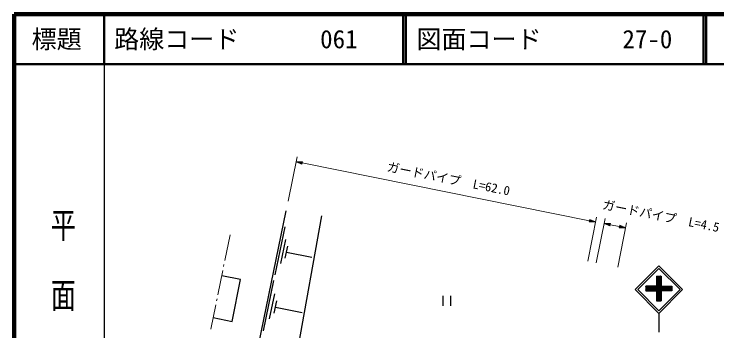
# Model space of a CAD drawing. Units: millimetres, scale not verified. Extents: x 40000 to 680000, y 20000 to 380000.
# Drawn here: x 40000 to 180408, y 316754 to 380000 of the extents above; entities that cross this region are included whole.
import ezdxf
from ezdxf.enums import TextEntityAlignment as Align

# ---------------------------------------------------------------- set-up
doc = ezdxf.new("R2010")
doc.units = ezdxf.units.MM
doc.header["$LTSCALE"] = 1000
for name, color, linetype, lineweight in [('M-BGD', 7, 'Continuous', 25), ('M-BGD-HTXT', 7, 'Continuous', 13), ('M-STR-HTXT', 7, 'Continuous', 13), ('M-STR-STRC', 7, 'Continuous', 25), ('M-TTL', 2, 'Continuous', 140), ('M-TTL-BAND', 7, 'Continuous', 25), ('M-TTL-LINE', 7, 'Continuous', 50)]:
    doc.layers.add(name, color=color, linetype=linetype, lineweight=lineweight)
doc.layers.add('M-TTL-TXT', color=7, linetype='Continuous')
doc.styles.add('@ＭＳ ゴシック', font='')
doc.styles.add('ＭＳ ゴシック', font='')
doc.styles.get('@ＭＳ ゴシック').set_extended_font_data('@MS Gothic')
doc.styles.get('ＭＳ ゴシック').set_extended_font_data('MS Gothic')

msp = doc.modelspace()

# ---------------------------------------------------------------- linework, layer by layer
at = {"layer": 'M-BGD'}
for p, q in [((88906, 314197), (94373, 340715)), ((101404, 339721), (96506, 312376)), ((92156, 327981), (94127, 337543)), ((93287, 330240), (94272, 335021)), ((94170, 331304), (94663, 333694)), ((94417, 332499), (99516, 331448)), ((89851, 316797), (91910, 326787)), ((91032, 319157), (92061, 324153)), ((125677, 323738), (125677, 321738)), ((127177, 323738), (127177, 321738)), ((91955, 320269), (92470, 322766)), ((92213, 321518), (97541, 320419))]:
    msp.add_line(p, q, dxfattribs=at)
msp.add_lwpolyline([(79780, 319406), (83578, 318640), (85266, 327010), (81481, 327774)], dxfattribs=at)
at = {"layer": 'M-BGD-HTXT'}
for p, q in [((82097, 330804), (83143, 335948)), ((81858, 329628), (81938, 330020)), ((80703, 323944), (81699, 328844)), ((80464, 322768), (80543, 323160)), ((79308, 317084), (80304, 321984))]:
    msp.add_line(p, q, dxfattribs=at)
at = {"layer": 'M-STR-HTXT'}
for p, q in [((94767, 342676), (96539, 351500)), ((96342, 350520), (97519, 350028)), ((96342, 350520), (97617, 350519)), ((96342, 350520), (97568, 350274)), ((97558, 350224), (96578, 350421)), ((97578, 350323), (96597, 350519)), ((96813, 350323), (97548, 350175)), ((96852, 350519), (97587, 350372)), ((97538, 350126), (97048, 350225)), ((97597, 350421), (97107, 350519)), ((97283, 350127), (97528, 350077)), ((97362, 350519), (97607, 350470)), ((97519, 350028), (97617, 350519)), ((97568, 350274), (154953, 338748)), ((154603, 330658), (156375, 339482)), ((155002, 338993), (154903, 338503)), ((156178, 338502), (154903, 338503)), ((155158, 338503), (154913, 338552)), ((154923, 338601), (155413, 338502)), ((155668, 338502), (154933, 338650)), ((154943, 338699), (155923, 338502)), ((156178, 338502), (154953, 338748)), ((154962, 338797), (155943, 338600)), ((155708, 338698), (154972, 338846)), ((154982, 338895), (155472, 338797)), ((155237, 338895), (154992, 338944)), ((156178, 338502), (155002, 338993)), ((156300, 330361), (158065, 339186)), ((157869, 338205), (159045, 337715)), ((157869, 338205), (159143, 338205)), ((157869, 338205), (159094, 337960)), ((159085, 337911), (158104, 338107)), ((159104, 338009), (158124, 338205)), ((158339, 338009), (159075, 337862)), ((158378, 338205), (159114, 338058)), ((159065, 337813), (158575, 337911)), ((159124, 338107), (158633, 338205)), ((158810, 337813), (159055, 337764)), ((158888, 338205), (159134, 338156)), ((159045, 337715), (159143, 338205)), ((159094, 337960), (160948, 337590)), ((160605, 329500), (162370, 338325)), ((160997, 337835), (160899, 337344)), ((162174, 337344), (160899, 337344)), ((161154, 337344), (160909, 337393)), ((160919, 337442), (161409, 337344)), ((161664, 337344), (160929, 337491)), ((160939, 337540), (161919, 337344)), ((162174, 337344), (160948, 337590)), ((160958, 337639), (161939, 337442)), ((161703, 337540), (160968, 337688)), ((160978, 337737), (161468, 337639)), ((161233, 337737), (160988, 337786)), ((162174, 337344), (160997, 337835))]:
    msp.add_line(p, q, dxfattribs=at)
at = {"layer": 'M-STR-STRC'}
for p, q in [((164083, 325003), (168821, 329740)), ((164578, 325003), (168821, 329245)), ((168821, 329740), (173559, 325003)), ((168821, 329245), (173064, 325003)), ((168362, 327706), (169262, 327706)), ((168362, 327706), (168362, 325673)), ((168362, 326809), (169259, 327706)), ((168362, 326950), (169117, 327706)), ((168362, 327092), (168976, 327706)), ((168362, 327233), (168834, 327706)), ((168362, 327375), (168693, 327706)), ((168362, 327516), (168552, 327706)), ((168362, 327657), (168410, 327706)), ((169262, 326749), (168362, 327649)), ((168362, 326667), (169262, 327567)), ((169262, 326607), (168362, 327507)), ((168362, 326526), (169262, 327426)), ((169262, 326466), (168362, 327366)), ((168362, 326385), (169262, 327285)), ((169262, 326324), (168362, 327224)), ((169262, 326890), (168446, 327706)), ((169262, 327031), (168588, 327706)), ((169262, 327173), (168729, 327706)), ((169262, 327314), (168871, 327706)), ((169262, 327456), (169012, 327706)), ((169262, 327597), (169153, 327706)), ((169262, 327706), (169262, 325673)), ((167599, 324773), (169262, 326436)), ((167740, 324773), (169262, 326295)), ((167882, 324773), (169262, 326153)), ((168023, 324773), (169262, 326012)), ((168165, 324773), (169262, 325870)), ((168362, 326243), (169262, 327143)), ((169262, 326183), (168362, 327083)), ((168362, 326102), (169262, 327002)), ((169262, 326042), (168362, 326942)), ((168362, 325960), (169262, 326860)), ((169262, 325900), (168362, 326800)), ((168362, 325819), (169262, 326719)), ((169262, 325759), (168362, 326659)), ((168362, 325678), (169262, 326578)), ((170106, 324773), (168362, 326517)), ((169965, 324773), (168362, 326376)), ((169823, 324773), (168362, 326234)), ((169682, 324773), (168362, 326093)), ((169540, 324773), (168362, 325952)), ((169399, 324773), (168362, 325810)), ((164083, 325003), (168821, 320265)), ((164578, 325003), (168821, 320760)), ((168362, 325673), (166200, 325673)), ((166200, 325673), (166200, 324773)), ((166200, 324789), (167085, 325673)), ((166200, 324930), (166943, 325673)), ((166200, 325072), (166802, 325673)), ((166200, 325213), (166660, 325673)), ((166200, 325354), (166519, 325673)), ((166200, 325496), (166378, 325673)), ((166200, 325637), (166236, 325673)), ((166995, 324773), (166200, 325568)), ((166853, 324773), (166200, 325426)), ((166712, 324773), (166200, 325285)), ((166570, 324773), (166200, 325143)), ((166429, 324773), (166200, 325002)), ((166288, 324773), (166200, 324861)), ((166200, 324773), (168362, 324773)), ((167136, 324773), (166236, 325673)), ((166326, 324773), (167226, 325673)), ((167278, 324773), (166378, 325673)), ((166468, 324773), (167368, 325673)), ((167419, 324773), (166519, 325673)), ((166609, 324773), (167509, 325673)), ((167560, 324773), (166660, 325673)), ((166750, 324773), (167650, 325673)), ((167702, 324773), (166802, 325673)), ((166892, 324773), (167792, 325673)), ((167843, 324773), (166943, 325673)), ((167033, 324773), (167933, 325673)), ((167985, 324773), (167085, 325673)), ((167175, 324773), (168075, 325673)), ((168126, 324773), (167226, 325673)), ((167316, 324773), (168216, 325673)), ((168268, 324773), (167368, 325673)), ((167458, 324773), (168358, 325673)), ((169262, 323920), (167509, 325673)), ((169262, 324062), (167650, 325673)), ((169262, 324203), (167792, 325673)), ((169262, 324344), (167933, 325673)), ((169262, 324486), (168075, 325673)), ((169262, 324627), (168216, 325673)), ((168306, 324773), (169262, 325729)), ((169262, 324769), (168358, 325673)), ((168362, 323980), (170055, 325673)), ((168362, 324122), (169913, 325673)), ((168362, 324263), (169772, 325673)), ((168362, 324405), (169630, 325673)), ((168362, 324546), (169489, 325673)), ((168362, 324688), (169347, 325673)), ((168362, 324773), (168362, 322741)), ((168362, 323839), (169262, 324739)), ((169262, 323779), (168362, 324679)), ((168362, 323698), (169262, 324598)), ((169262, 323637), (168362, 324537)), ((168362, 323556), (169262, 324456)), ((169262, 323496), (168362, 324396)), ((168821, 320760), (173064, 325003)), ((168821, 320265), (173559, 325003)), ((169262, 324773), (169262, 322741)), ((169296, 324773), (170196, 325673)), ((170247, 324773), (169347, 325673)), ((169437, 324773), (170337, 325673)), ((170389, 324773), (169489, 325673)), ((169579, 324773), (170479, 325673)), ((170530, 324773), (169630, 325673)), ((169720, 324773), (170620, 325673)), ((170672, 324773), (169772, 325673)), ((169862, 324773), (170762, 325673)), ((170813, 324773), (169913, 325673)), ((170003, 324773), (170903, 325673)), ((170955, 324773), (170055, 325673)), ((170145, 324773), (171045, 325673)), ((171096, 324773), (170196, 325673)), ((170286, 324773), (171186, 325673)), ((171237, 324773), (170337, 325673)), ((170427, 324773), (171327, 325673)), ((171379, 324773), (170479, 325673)), ((170569, 324773), (171424, 325628)), ((171424, 324870), (170620, 325673)), ((170710, 324773), (171424, 325486)), ((171424, 325011), (170762, 325673)), ((170852, 324773), (171424, 325345)), ((171424, 325153), (170903, 325673)), ((170993, 324773), (171424, 325204)), ((171424, 325294), (171045, 325673)), ((171134, 324773), (171424, 325062)), ((171424, 325436), (171186, 325673)), ((171276, 324773), (171424, 324921)), ((171424, 325577), (171327, 325673)), ((171417, 324773), (171424, 324779)), ((168362, 323415), (169262, 324315)), ((169262, 323355), (168362, 324255)), ((168362, 323273), (169262, 324173)), ((169262, 323213), (168362, 324113)), ((168362, 323132), (169262, 324032)), ((169262, 323072), (168362, 323972)), ((168362, 322991), (169262, 323891)), ((169262, 322930), (168362, 323830)), ((168362, 322849), (169262, 323749)), ((169262, 322789), (168362, 323689)), ((169169, 322741), (168362, 323547)), ((169027, 322741), (168362, 323406)), ((168886, 322741), (168362, 323265)), ((168744, 322741), (168362, 323123)), ((168603, 322741), (168362, 322982)), ((168395, 322741), (169262, 323608)), ((168536, 322741), (169262, 323466)), ((168678, 322741), (169262, 323325)), ((168819, 322741), (169262, 323183)), ((168960, 322741), (169262, 323042)), ((168462, 322741), (168362, 322840)), ((168362, 322741), (169262, 322741)), ((169102, 322741), (169262, 322901)), ((169243, 322741), (169262, 322759)), ((168821, 320265), (168821, 316477))]:
    msp.add_line(p, q, dxfattribs=at)
msp.add_lwpolyline([(169262, 325673), (171424, 325673), (171424, 324773), (169262, 324773)], dxfattribs=at)
at = {"layer": 'M-TTL'}
for p, q in [((40000, 380000), (40000, 20000)), ((680000, 380000), (40000, 380000))]:
    msp.add_line(p, q, dxfattribs=at)
at = {"layer": 'M-TTL-BAND'}
msp.add_line((58000, 370000), (58000, 20000), dxfattribs=at)
at = {"layer": 'M-TTL-LINE'}
for p, q in [((58000, 380000), (58000, 370000)), ((117750, 380000), (117750, 370000)), ((118250, 380000), (118250, 370000)), ((177750, 380000), (177750, 370000)), ((178250, 380000), (178250, 370000)), ((40000, 370000), (680000, 370000))]:
    msp.add_line(p, q, dxfattribs=at)

# ---------------------------------------------------------------- texts
at = {"layer": 'M-STR-HTXT', "style": 'ＭＳ ゴシック'}
for s, rotation, p in [('ガードパイプ  L=62.0', 348.643, (126496, 345687)), ('ガードパイプ  L=4.5', 348.69, (168939, 338270))]:
    msp.add_text(s, height=1833, rotation=rotation, dxfattribs=at).set_placement(p, align=Align.BOTTOM_CENTER)
at = {"layer": 'M-TTL-BAND', "style": '@ＭＳ ゴシック', "width": 1.4}
msp.add_text('平  面  図', height=3666, rotation=270, dxfattribs=at).set_placement((49777, 306475), align=Align.MIDDLE_RIGHT)
at = {"layer": 'M-TTL-TXT', "style": 'ＭＳ ゴシック'}
msp.add_text('標題', height=3666, dxfattribs=at).set_placement((48500, 375000), align=Align.MIDDLE_CENTER)
for s, p in [('路線コード', (60000, 375000)), ('061', (101142, 375000)), ('図面コード', (120380, 375000)), ('27-0', (161521, 375000))]:
    msp.add_text(s, height=3666, dxfattribs=at).set_placement(p, align=Align.MIDDLE_LEFT)

doc.saveas('drawing.dxf')
